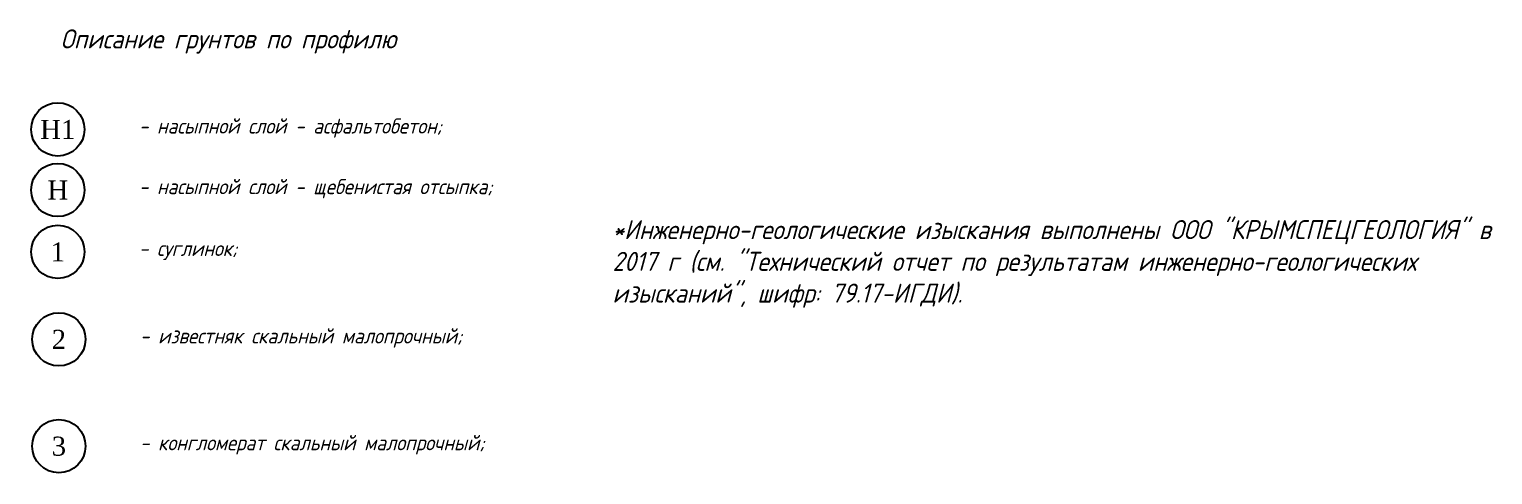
# Model space of a CAD drawing. Header units: millimetres. Extents: x 41097286 to 43803126, y 21258419 to 22595975.
# Drawn here: x 42061578 to 42157741, y 21861795 to 21891039 of the extents above; entities that cross this region are included whole.
import ezdxf
from ezdxf.enums import TextEntityAlignment as Align

# ---------------------------------------------------------------- set-up
doc = ezdxf.new("R2010")
doc.units = ezdxf.units.MM
doc.set_wipeout_variables(frame=1)
doc.layers.add('ГЛ_Разрез_СквМаска', color=6, linetype='Continuous')
doc.layers.add('ГЛ_Разрез_СлоиОбозначения', color=7, linetype='Continuous')
doc.styles.add('note', font='isocpeur.ttf', dxfattribs={"width": 0.9, "oblique": 15})
doc.styles.add('ГеологияРазрезОсь', font='times.ttf', dxfattribs={"height": 2.5})

# ---------------------------------------------------------------- blocks, each defined once
blk = doc.blocks.new('ГЛ_Разрез_СлоиОбозначения')
blk.add_wipeout([(3.75, 0), (3.61, 1.08), (3.1, 2.14), (2.3, 2.99), (1.45, 3.48), (0.58, 3.71), (0, 3.75), (-0.58, 3.71), (-1.45, 3.48), (-2.3, 2.99), (-3.1, 2.14), (-3.61, 1.08), (-3.75, 0), (-3.61, -1.08), (-3.1, -2.14), (-2.3, -2.99), (-1.45, -3.48), (-0.58, -3.71), (0, -3.75), (0.58, -3.71), (1.45, -3.48), (2.3, -2.99), (3.1, -2.14), (3.61, -1.08)]).dxf.layer = 'ГЛ_Разрез_СквМаска'
at = {"layer": 'ГЛ_Разрез_СлоиОбозначения'}
blk.add_circle((0, 0), 3.5, dxfattribs=at)
at = {"layer": 'ГЛ_Разрез_СлоиОбозначения', "style": 'ГеологияРазрезОсь'}
blk.add_attdef('НОМЕР', text='', height=2.5, dxfattribs=at).set_placement((0, 0), align=Align.MIDDLE_CENTER)

msp = doc.modelspace()

# ---------------------------------------------------------------- block references
at = {"xscale": 500, "yscale": 500, "zscale": 500}
for p, values in [((42063454.012, 21884464.601), {'НОМЕР': 'Н1'}), ((42063453.21, 21876426.295), {'НОМЕР': '1'}), ((42063523.047, 21870682.867), {'НОМЕР': '2'}), ((42063523.047, 21863669.641), {'НОМЕР': '3'})]:
    msp.add_blockref('ГЛ_Разрез_СлоиОбозначения', p, dxfattribs=at).add_auto_attribs(values)

# ---------------------------------------------------------------- texts
at = {"attachment_point": 1, "style": 'note'}
for s, insert, char_height, width in [('\\pi-3750,l3750,t3750;Описание грунтов по профилю', (42063629.533, 21891033.96), 1250, 1162019.88636), ('- насыпной слой - асфальтобетон;', (42068783.477, 21885191.303), 1000, 24328.61196), ('- насыпной слой - щебенистая отсыпка;', (42068783.477, 21881213.779), 1000, 24328.61196), ('*Инженерно-геологические изыскания выполнены ООО "КРЫМСПЕЦГЕОЛОГИЯ" в 2017 г (см. "Технический отчет по результатам инженерно-геологических изысканий", шифр: 79.17-ИГДИ).', (42099899.463, 21878509.899), 1250, 57908.77243), ('- суглинок;', (42068782.675, 21877152.997), 1000, 24328.61196), ('- известняк скальный малопрочный;', (42068852.512, 21871409.569), 1000, 24328.61196), ('- конгломерат скальный малопрочный;', (42068852.512, 21864396.343), 1000, 24328.61196)]:
    msp.add_mtext(s, dxfattribs=dict(at, insert=insert, char_height=char_height, width=width))

# ---------------------------------------------------------------- next in the draw order: block references
at = {"xscale": 500, "yscale": 500, "zscale": 500}
msp.add_blockref('ГЛ_Разрез_СлоиОбозначения', (42063454.012, 21880487.077), dxfattribs=at).add_auto_attribs({'НОМЕР': 'Н'})

doc.saveas('drawing.dxf')
